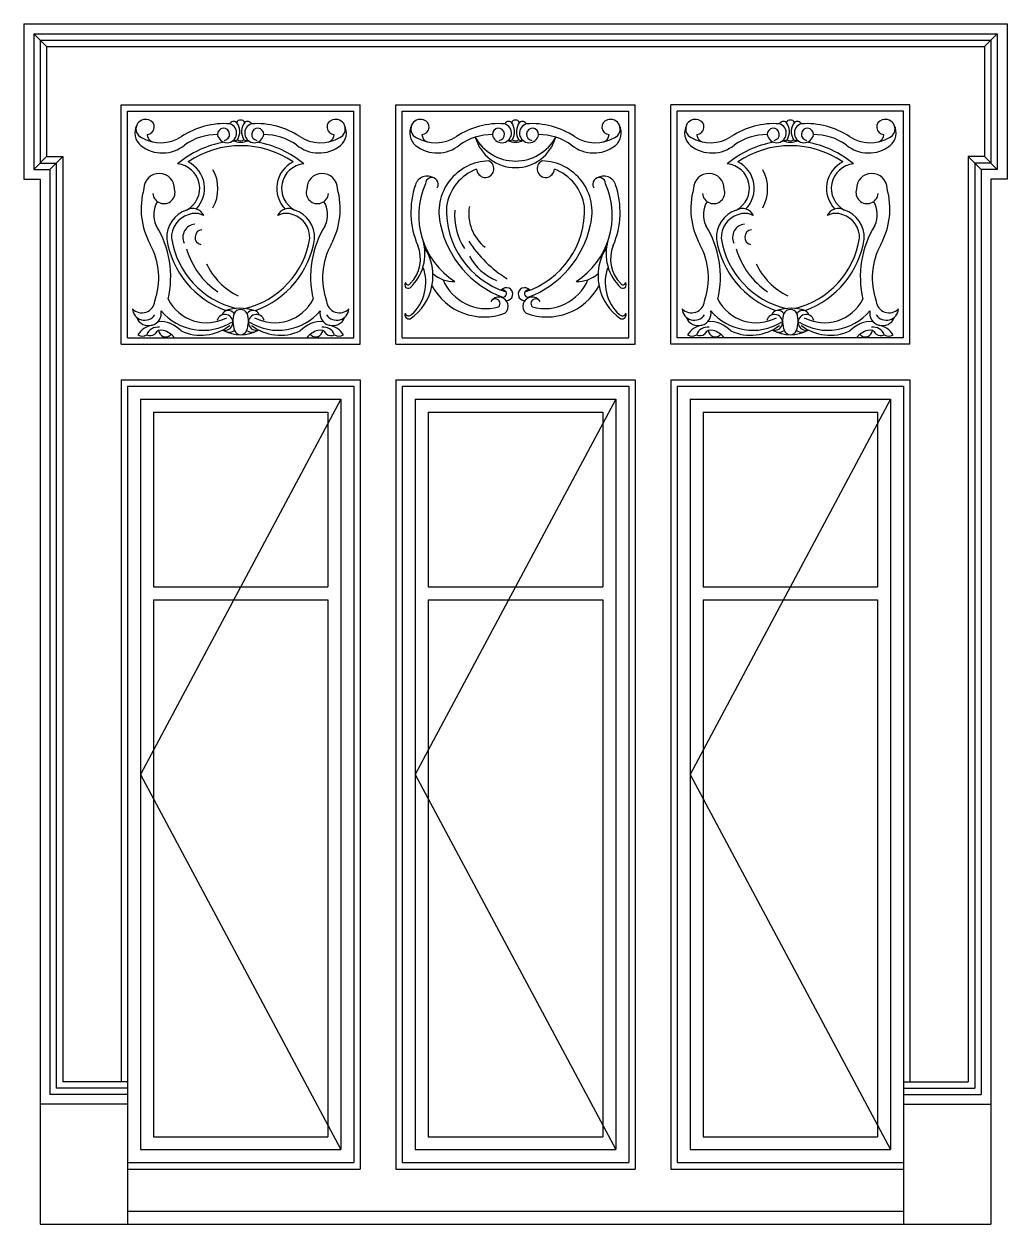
# Model space of a CAD drawing. Header units: metres. Extents: x 5498 to 7930, y 781 to 3749.
import ezdxf

# ---------------------------------------------------------------- set-up
doc = ezdxf.new("R2010")
doc.units = ezdxf.units.M
for name, color, linetype in [('3', 3, 'Continuous'), ('4', 4, 'Continuous'), ('7', 7, 'Continuous')]:
    doc.layers.add(name, color=color, linetype=linetype)

# ---------------------------------------------------------------- blocks, each defined once
blk = doc.blocks.new('4')
at = {"layer": '3'}
for p, q in [((-20, 3680), (20, 3640)), ((2920, 3640), (2960, 3680)), ((0, 3660), (2940, 3660)), ((0, 3660), (0, 3280.12)), ((2940, 3660), (2940, 3280.12)), ((20, 3300.12), (-20, 3260.12)), ((0, 3280.12), (50, 3280.12)), ((70, 3300.12), (30, 3260.12)), ((50, 3280.12), (50, 420)), ((2870, 3300.12), (2910, 3260.12)), ((2890, 3280.12), (2890, 420)), ((2940, 3280.12), (2890, 3280.12)), ((2920, 3300.12), (2960, 3260.12)), ((930, 2550), (310, 1390)), ((1780, 2550), (1160, 1390)), ((2630, 2550), (2010, 1390)), ((310, 1390), (930, 230)), ((1160, 1390), (1780, 230)), ((2010, 1390), (2630, 230)), ((270, 420), (50, 420)), ((2670, 420), (2890, 420)), ((2670, 400), (2910, 400))]:
    blk.add_line(p, q, dxfattribs=at)
for centre, radius, start, end in [((325.82, 3385.51), 29.56, 70.12, 244.59), ((330.12, 3391.22), 22.83, 271.26, 75.41), ((909.88, 3391.22), 22.83, 104.59, 268.74), ((914.18, 3385.51), 29.56, 295.41, 109.88), ((1175.82, 3385.51), 29.56, 70.12, 244.59), ((1180.12, 3391.22), 22.83, 271.26, 75.41), ((1759.88, 3391.22), 22.83, 104.59, 268.74), ((1764.18, 3385.51), 29.56, 295.41, 109.88), ((2025.82, 3385.51), 29.56, 70.12, 244.59), ((2030.12, 3391.22), 22.83, 271.26, 75.41), ((2609.88, 3391.22), 22.83, 104.59, 268.74), ((2614.18, 3385.51), 29.56, 295.41, 109.88), ((345.44, 3373.61), 52.36, 153.6, 228.7), ((569.12, 3165.34), 236.61, 85.86, 123.82), ((567.21, 3368.91), 18.74, 277.33, 183.19), ((577.84, 3372.78), 29.74, 189.52, 73.69), ((598.68, 3394.34), 14.31, 53.77, 150.77), ((571.51, 3377.21), 45.74, 326.95, 38.83), ((620, 3398.1), 15.03, 31.21, 148.79), ((668.49, 3377.21), 45.74, 141.17, 213.05), ((662.16, 3372.78), 29.74, 106.31, 350.48), ((641.32, 3394.34), 14.31, 29.23, 126.23), ((670.88, 3165.34), 236.61, 56.18, 94.14), ((672.79, 3368.91), 18.74, 356.81, 262.67), ((894.56, 3373.61), 52.36, 311.3, 26.4), ((1195.44, 3373.61), 52.36, 153.6, 228.7), ((1419.12, 3165.34), 236.61, 85.86, 123.82), ((1417.21, 3368.91), 18.74, 277.33, 183.19), ((1427.84, 3372.78), 29.74, 189.52, 73.69), ((1448.68, 3394.34), 14.31, 53.77, 150.77), ((1421.51, 3377.21), 45.74, 326.95, 38.83), ((1470, 3398.1), 15.03, 31.21, 148.79), ((1518.49, 3377.21), 45.74, 141.17, 213.05), ((1512.16, 3372.78), 29.74, 106.31, 350.48), ((1491.32, 3394.34), 14.31, 29.23, 126.23), ((1520.88, 3165.34), 236.61, 56.18, 94.14), ((1522.79, 3368.91), 18.74, 356.81, 262.67), ((1744.56, 3373.61), 52.36, 311.3, 26.4), ((2045.44, 3373.61), 52.36, 153.6, 228.7), ((2269.12, 3165.34), 236.61, 85.86, 123.82), ((2267.21, 3368.91), 18.74, 277.33, 183.19), ((2277.84, 3372.78), 29.74, 189.52, 73.69), ((2298.68, 3394.34), 14.31, 53.77, 150.77), ((2271.51, 3377.21), 45.74, 326.95, 38.83), ((2320, 3398.1), 15.03, 31.21, 148.79), ((2368.49, 3377.21), 45.74, 141.17, 213.05), ((2362.16, 3372.78), 29.74, 106.31, 350.48), ((2341.32, 3394.34), 14.31, 29.23, 126.23), ((2370.88, 3165.34), 236.61, 56.18, 94.14), ((2372.79, 3368.91), 18.74, 356.81, 262.67), ((2594.56, 3373.61), 52.36, 311.3, 26.4), ((372.7, 3463.74), 120.66, 240.41, 302.45), ((355.3, 3369.21), 24.7, 181.86, 252.2), ((620, 3045.78), 303.02, 99.72, 130.06), ((546.69, 3195.3), 172.58, 89.4, 125.07), ((620, 3045.78), 303.02, 93.44, 94.97), ((602.08, 3363.06), 13.3, 250.28, 305.73), ((620, 3386.72), 42.55, 238.23, 301.77), ((620, 3365.38), 16.59, 232.25, 307.75), ((637.92, 3363.06), 13.3, 234.27, 289.72), ((620, 3045.78), 303.02, 85.03, 86.56), ((620, 3045.78), 303.02, 49.94, 80.28), ((693.31, 3195.3), 172.58, 54.93, 90.6), ((867.3, 3463.74), 120.66, 237.55, 299.59), ((884.7, 3369.21), 24.7, 287.8, 358.14), ((1222.7, 3463.74), 120.66, 240.41, 302.45), ((1205.3, 3369.21), 24.7, 181.86, 252.2), ((1396.69, 3195.3), 172.58, 89.4, 125.07), ((1470, 3428.2), 141.84, 208.68, 331.32), ((1470, 3395.22), 129.29, 195.75, 344.25), ((1452.08, 3363.06), 13.3, 250.28, 305.73), ((1470, 3386.72), 42.55, 238.23, 301.77), ((1470, 3365.38), 16.59, 232.25, 307.75), ((1487.92, 3363.06), 13.3, 234.27, 289.72), ((1543.31, 3195.3), 172.58, 54.93, 90.6), ((1717.3, 3463.74), 120.66, 237.55, 299.59), ((1734.7, 3369.21), 24.7, 287.8, 358.14), ((2072.7, 3463.74), 120.66, 240.41, 302.45), ((2055.3, 3369.21), 24.7, 181.86, 252.2), ((2320, 3045.78), 303.02, 99.72, 130.06), ((2246.69, 3195.3), 172.58, 89.4, 125.07), ((2320, 3045.78), 303.02, 93.44, 94.97), ((2302.08, 3363.06), 13.3, 250.28, 305.73), ((2320, 3386.72), 42.55, 238.23, 301.77), ((2320, 3365.38), 16.59, 232.25, 307.75), ((2337.92, 3363.06), 13.3, 234.27, 289.72), ((2320, 3045.78), 303.02, 85.03, 86.56), ((2320, 3045.78), 303.02, 49.94, 80.28), ((2393.31, 3195.3), 172.58, 54.93, 90.6), ((2567.3, 3463.74), 120.66, 237.55, 299.59), ((2584.7, 3369.21), 24.7, 287.8, 358.14), ((377.8, 3419.74), 108.56, 231.94, 309.97), ((620, 3045.78), 288.02, 55.68, 124.32), ((862.2, 3419.74), 108.56, 230.03, 308.06), ((1227.8, 3419.74), 108.56, 231.94, 309.97), ((1712.2, 3419.74), 108.56, 230.03, 308.06), ((2077.8, 3419.74), 108.56, 231.94, 309.97), ((2320, 3045.78), 288.02, 55.68, 124.32), ((2562.2, 3419.74), 108.56, 230.03, 308.06), ((417.22, 3201.94), 76.14, 298.05, 84.16), ((417.22, 3201.94), 91.14, 315.28, 63.7), ((822.78, 3201.94), 91.14, 116.3, 224.72), ((822.78, 3201.94), 76.14, 95.84, 241.95), ((1391.26, 3128.73), 158.06, 91.31, 194.64), ((1376.59, 3262.41), 26.72, 182, 65.58), ((1563.41, 3262.41), 26.72, 114.42, 358), ((1548.74, 3128.73), 158.06, 345.36, 88.69), ((2117.22, 3201.94), 76.14, 298.05, 84.16), ((2117.22, 3201.94), 91.14, 315.28, 63.7), ((2522.78, 3201.94), 91.14, 116.3, 224.72), ((2522.78, 3201.94), 76.14, 95.84, 241.95), ((368.11, 3200.5), 47.29, 358.85, 178.76), ((430.08, 3200.73), 119.72, 330.68, 29.32), ((871.89, 3200.5), 47.29, 1.24, 181.15), ((1197.26, 3201.12), 38.56, 58.8, 162.2), ((1211.19, 3215.01), 20.02, 326.33, 178.55), ((1401.21, 3124.9), 145.91, 110.6, 171.69), ((1538.79, 3124.9), 145.91, 8.31, 69.4), ((1728.81, 3215.01), 20.02, 1.45, 213.67), ((1742.74, 3201.12), 38.56, 17.8, 121.2), ((2068.11, 3200.5), 47.29, 358.85, 178.76), ((2130.08, 3200.73), 119.72, 330.68, 29.32), ((2571.89, 3200.5), 47.29, 1.24, 181.15), ((543.1, 3139.09), 230.87, 164.31, 208.67), ((382.66, 3188.98), 34.4, 185.34, 17.91), ((857.34, 3188.98), 34.4, 162.09, 354.66), ((696.9, 3139.09), 230.87, 331.33, 15.69), ((1407.33, 3128.45), 260.84, 161.11, 203.36), ((1413.05, 3117.9), 242.39, 156.25, 237.51), ((1526.95, 3117.9), 242.39, 302.49, 23.75), ((1532.67, 3128.45), 260.84, 336.64, 18.89), ((2243.1, 3139.09), 230.87, 164.31, 208.67), ((2082.66, 3188.98), 34.4, 185.34, 17.91), ((2557.34, 3188.98), 34.4, 162.09, 354.66), ((2396.9, 3139.09), 230.87, 331.33, 15.69), ((431.55, 3120.18), 80.3, 149.34, 204.12), ((808.45, 3120.18), 80.3, 335.88, 30.66), ((2131.55, 3120.18), 80.3, 149.34, 204.12), ((2508.45, 3120.18), 80.3, 335.88, 30.66), ((480.45, 3049.78), 89.27, 107.89, 183.04), ((480.45, 3049.78), 74.27, 107.89, 183.04), ((471.28, 3100.68), 38.64, 26.16, 118.18), ((478.82, 3066.79), 57.71, 61.95, 111.54), ((768.72, 3100.68), 38.64, 61.82, 153.84), ((761.18, 3066.79), 57.71, 68.46, 118.05), ((759.55, 3049.78), 74.27, 356.96, 72.11), ((759.55, 3049.78), 89.27, 356.96, 72.11), ((1522.58, 3134.6), 265.99, 177.55, 252.09), ((1469.56, 3117.48), 187.72, 174.85, 212.81), ((1457.66, 3123.64), 132.22, 170.27, 231.84), ((1417.42, 3134.6), 265.99, 287.91, 2.45), ((2180.45, 3049.78), 89.27, 107.89, 183.04), ((2180.45, 3049.78), 74.27, 107.89, 183.04), ((2171.28, 3100.68), 38.64, 26.16, 118.18), ((2178.82, 3066.79), 57.71, 61.95, 111.54), ((2468.72, 3100.68), 38.64, 61.82, 153.84), ((2461.18, 3066.79), 57.71, 68.46, 118.05), ((2459.55, 3049.78), 74.27, 356.96, 72.11), ((2459.55, 3049.78), 89.27, 356.96, 72.11), ((101.49, 2928.04), 302.18, 346.8, 31.82), ((482.5, 3050.07), 41.27, 95.8, 205.2), ((1138.51, 2928.04), 302.18, 148.18, 193.2), ((1539.01, 3152.84), 307.43, 192.03, 249.32), ((1400.99, 3152.84), 307.43, 290.68, 347.97), ((1801.49, 2928.04), 302.18, 346.8, 31.82), ((2182.5, 3050.07), 41.27, 95.8, 205.2), ((2838.51, 2928.04), 302.18, 148.18, 193.2), ((668.8, 3089.11), 280.97, 189.02, 250.39), ((668.8, 3089.11), 265.97, 189.02, 256.32), ((501.78, 3050.87), 22.91, 94.26, 258.11), ((571.2, 3089.11), 265.97, 283.35, 350.98), ((571.2, 3089.11), 280.97, 289.61, 350.98), ((2368.8, 3089.11), 280.97, 189.02, 250.39), ((2368.8, 3089.11), 265.97, 189.02, 256.65), ((2201.78, 3050.87), 22.91, 94.26, 258.11), ((2271.2, 3089.11), 265.97, 283.68, 350.98), ((2271.2, 3089.11), 280.97, 289.61, 350.98), ((149.28, 2925.14), 217.31, 340.65, 28.35), ((681.09, 3079.92), 237.42, 195.95, 236.42), ((1090.72, 2925.14), 217.31, 151.65, 199.35), ((1054.03, 2931.48), 160.74, 304.05, 33.63), ((1046.45, 2999.76), 143.47, 312.86, 16.48), ((1068.05, 2983.96), 107.94, 315.23, 22.37), ((1638.07, 3238.61), 370.9, 212.54, 238.46), ((1885.97, 2931.48), 160.74, 146.37, 235.95), ((1893.55, 2999.76), 143.47, 163.52, 227.14), ((1871.95, 2983.96), 107.94, 157.63, 224.77), ((1849.28, 2925.14), 217.31, 340.65, 28.35), ((2381.09, 3079.92), 237.42, 195.95, 236.42), ((2790.72, 2925.14), 217.31, 151.65, 199.35), ((707.62, 3061.49), 214.62, 205.59, 243.52), ((1475.45, 3071.86), 168.04, 208.2, 247.45), ((2407.62, 3061.49), 214.62, 205.59, 243.52), ((1058.56, 2910.96), 134.12, 312.31, 20.84), ((1279.77, 3010.98), 97.59, 227.96, 271.82), ((1660.23, 3010.98), 97.59, 268.18, 312.04), ((1881.44, 2910.96), 134.12, 159.16, 227.69), ((1138.37, 2903.66), 10.7, 140.23, 301.94), ((1137.78, 2911.3), 7.67, 185.89, 334.13), ((1373.57, 2988.45), 184.26, 208.56, 290.26), ((1380.05, 2975.03), 144.96, 202.59, 285.1), ((1441.72, 2874.89), 19.94, 268.08, 143.12), ((1498.28, 2874.89), 19.94, 36.88, 271.92), ((1566.43, 2988.45), 184.26, 249.74, 331.44), ((1559.95, 2975.03), 144.96, 254.9, 337.41), ((1802.22, 2911.3), 7.67, 205.87, 354.11), ((1801.63, 2903.66), 10.7, 238.06, 39.77), ((514.51, 2920.02), 133.54, 207.16, 297.88), ((725.49, 2920.02), 133.54, 242.12, 332.84), ((1418.59, 2837.2), 28.63, 311.01, 148.45), ((1407.4, 2845.55), 14.78, 314.81, 153.35), ((1430.57, 2876.57), 11.35, 227.83, 115.02), ((1441.72, 2874.89), 19.94, 199.73, 208.86), ((1521.41, 2837.2), 28.63, 31.55, 228.99), ((1509.43, 2876.57), 11.35, 64.98, 312.17), ((1498.28, 2874.89), 19.94, 331.14, 340.27), ((1532.6, 2845.55), 14.78, 26.65, 225.19), ((2214.51, 2920.02), 133.54, 207.16, 297.88), ((2425.49, 2920.02), 133.54, 242.12, 332.84), ((314.48, 2856.99), 40.02, 223.32, 354.49), ((323.11, 2832.14), 37.83, 183.95, 325.12), ((335.31, 2816.56), 39.35, 201.6, 10.34), ((503.84, 2932.28), 169.29, 219.93, 301.67), ((582.21, 2803.54), 21.07, 32.88, 161.22), ((617.43, 2690.32), 140.84, 72.25, 107.76), ((620, 2804.82), 22.51, 26.81, 153.19), ((657.79, 2803.54), 21.07, 18.78, 147.12), ((736.16, 2932.28), 169.29, 238.33, 320.07), ((904.69, 2816.56), 39.35, 169.66, 338.4), ((925.52, 2856.99), 40.02, 185.51, 316.68), ((916.89, 2832.14), 37.83, 214.88, 356.05), ((2014.48, 2856.99), 40.02, 223.32, 354.49), ((2023.11, 2832.14), 37.83, 183.95, 325.12), ((2035.31, 2816.56), 39.35, 201.6, 10.34), ((2203.84, 2932.28), 169.29, 219.93, 301.67), ((2282.21, 2803.54), 21.07, 32.88, 161.22), ((2322.57, 2690.32), 140.84, 72.24, 107.75), ((2320, 2804.82), 22.51, 26.81, 153.19), ((2357.79, 2803.54), 21.07, 18.78, 147.12), ((2436.16, 2932.28), 169.29, 238.33, 320.07), ((2604.69, 2816.56), 39.35, 169.66, 338.4), ((2625.52, 2856.99), 40.02, 185.51, 316.68), ((2616.89, 2832.14), 37.83, 214.88, 356.05), ((370.55, 2700.89), 88.9, 42.47, 94.28), ((571.2, 2787.34), 24.65, 255.92, 165.74), ((671.93, 2790.78), 75.98, 161.43, 202.04), ((568.07, 2790.78), 75.98, 337.96, 18.57), ((668.8, 2787.34), 24.65, 14.26, 284.08), ((869.45, 2700.89), 88.9, 85.72, 137.53), ((1141.48, 2811.77), 13.7, 163.64, 280.73), ((1139.81, 2820.22), 12.36, 201.81, 316.94), ((1800.19, 2820.22), 12.36, 223.06, 338.19), ((1798.52, 2811.77), 13.7, 259.27, 16.36), ((2070.55, 2700.89), 88.9, 42.47, 94.28), ((2271.2, 2787.34), 24.65, 255.92, 165.74), ((2371.93, 2790.78), 75.98, 161.43, 202.04), ((2268.07, 2790.78), 75.98, 337.96, 18.57), ((2368.8, 2787.34), 24.65, 14.26, 284.08), ((2569.45, 2700.89), 88.9, 85.72, 137.53), ((356.89, 2715.81), 63.83, 99.7, 149.01), ((315.29, 2770.68), 25.61, 239.2, 303.81), ((364.46, 2734.92), 37.8, 82.86, 157.47), ((340.45, 2770.25), 23.54, 242.38, 307.41), ((374.19, 2741.84), 21.74, 70.65, 153.44), ((387.84, 2764.57), 21.96, 186.75, 313.66), ((366.21, 2702.56), 61.69, 37.37, 75.75), ((496.99, 2895.09), 147.34, 245.6, 307.49), ((620, 2862.47), 113.18, 241.04, 298.96), ((584.24, 2790.41), 33.02, 234.8, 301.52), ((620, 2768.95), 19.67, 199.88, 340.12), ((655.76, 2790.41), 33.02, 238.48, 305.2), ((743.01, 2895.09), 147.34, 232.51, 294.4), ((873.79, 2702.56), 61.69, 104.25, 142.63), ((852.16, 2764.57), 21.96, 226.34, 353.25), ((865.81, 2741.84), 21.74, 26.56, 109.35), ((875.54, 2734.92), 37.8, 22.53, 97.14), ((899.55, 2770.25), 23.54, 232.59, 297.62), ((883.11, 2715.81), 63.83, 30.99, 80.3), ((924.71, 2770.68), 25.61, 236.19, 300.8), ((2056.89, 2715.81), 63.83, 99.7, 149.01), ((2015.29, 2770.68), 25.61, 239.2, 303.81), ((2064.46, 2734.92), 37.8, 82.86, 157.47), ((2040.45, 2770.25), 23.54, 242.38, 307.41), ((2074.19, 2741.84), 21.74, 70.65, 153.44), ((2087.84, 2764.57), 21.96, 186.75, 313.66), ((2066.21, 2702.56), 61.69, 37.37, 75.75), ((2196.99, 2895.09), 147.34, 245.6, 307.49), ((2320, 2862.47), 113.18, 241.04, 298.96), ((2284.24, 2790.41), 33.02, 234.8, 301.52), ((2320, 2768.95), 19.67, 199.88, 340.12), ((2355.76, 2790.41), 33.02, 238.48, 305.2), ((2443.01, 2895.09), 147.34, 232.51, 294.4), ((2573.79, 2702.56), 61.69, 104.25, 142.63), ((2552.16, 2764.57), 21.96, 226.34, 353.25), ((2565.81, 2741.84), 21.74, 26.56, 109.35), ((2575.54, 2734.92), 37.8, 22.53, 97.14), ((2599.55, 2770.25), 23.54, 232.59, 297.62), ((2583.11, 2715.81), 63.83, 30.99, 80.3), ((2624.71, 2770.68), 25.61, 236.19, 300.8)]:
    blk.add_arc(centre, radius, start, end, dxfattribs=at)
at = {"layer": '4'}
for p, q in [((-50, 3710), (2990, 3710)), ((-50, 3710), (-50, 3230.12)), ((2990, 3710), (2990, 3230.12)), ((-20, 3680), (2960, 3680)), ((-20, 3680), (-20, 3260.12)), ((2960, 3680), (2960, 3260.12)), ((20, 3640), (2920, 3640)), ((20, 3640), (20, 3300.12)), ((2920, 3640), (2920, 3300.12)), ((250, 3460), (990, 3460)), ((250, 2720), (250, 3460)), ((990, 2720), (990, 3460)), ((1100, 3460), (1840, 3460)), ((1100, 2720), (1100, 3460)), ((1840, 2720), (1840, 3460)), ((2690, 3460), (1950, 3460)), ((1950, 2720), (1950, 3460)), ((2690, 2720), (2690, 3460)), ((20, 3300.12), (70, 3300.12)), ((70, 3300.12), (70, 440)), ((2870, 3300.12), (2870, 440)), ((2920, 3300.12), (2870, 3300.12)), ((-50, 3230.12), (0, 3230.12)), ((-20, 3260.12), (30, 3260.12)), ((0, 3230.12), (0, 0)), ((30, 3260.12), (30, 400)), ((2910, 3260.12), (2910, 400)), ((2960, 3260.12), (2910, 3260.12)), ((2940, 3230.12), (2940, 0)), ((2990, 3230.12), (2940, 3230.12)), ((250, 2720), (990, 2720)), ((1100, 2720), (1840, 2720)), ((2690, 2720), (1950, 2720)), ((250, 2610), (250, 440)), ((250, 2610), (990, 2610)), ((990, 2610), (990, 170)), ((1100, 2610), (1100, 170)), ((1100, 2610), (1840, 2610)), ((1840, 2610), (1840, 170)), ((1950, 2610), (1950, 170)), ((1950, 2610), (2690, 2610)), ((2690, 2610), (2690, 440)), ((270, 2590), (270, 0)), ((270, 2590), (970, 2590)), ((970, 2590), (970, 190)), ((1120, 2590), (1120, 190)), ((1120, 2590), (1820, 2590)), ((1820, 2590), (1820, 190)), ((1970, 2590), (1970, 190)), ((1970, 2590), (2670, 2590)), ((2670, 2590), (2670, 0)), ((270, 440), (70, 440)), ((2670, 440), (2870, 440)), ((270, 400), (30, 400)), ((270, 370), (0, 370)), ((2670, 370), (2940, 370)), ((270, 190), (970, 190)), ((1120, 190), (1820, 190)), ((1970, 190), (2670, 190)), ((270, 170), (990, 170)), ((1100, 170), (1840, 170)), ((1950, 170), (2670, 170)), ((270, 40), (2670, 40)), ((0, 0), (2940, 0))]:
    blk.add_line(p, q, dxfattribs=at)
at = {"layer": '7'}
for p, q in [((270, 2740), (270, 3440)), ((270, 3440), (970, 3440)), ((970, 2740), (970, 3440)), ((1120, 3440), (1820, 3440)), ((1120, 2740), (1120, 3440)), ((1820, 2740), (1820, 3440)), ((2670, 3440), (1970, 3440)), ((1970, 2740), (1970, 3440)), ((2670, 2740), (2670, 3440)), ((270, 2740), (970, 2740)), ((1120, 2740), (1820, 2740)), ((2670, 2740), (1970, 2740)), ((310, 2550), (310, 230)), ((310, 2550), (930, 2550)), ((930, 2550), (930, 230)), ((1160, 2550), (1160, 230)), ((1160, 2550), (1780, 2550)), ((1780, 2550), (1780, 230)), ((2010, 2550), (2010, 230)), ((2010, 2550), (2630, 2550)), ((2630, 2550), (2630, 230)), ((350, 2510), (350, 1970)), ((350, 2510), (890, 2510)), ((890, 2510), (890, 1970)), ((1200, 2510), (1740, 2510)), ((1200, 2510), (1200, 1970)), ((1740, 2510), (1740, 1970)), ((2050, 2510), (2050, 1970)), ((2050, 2510), (2590, 2510)), ((2590, 2510), (2590, 1970)), ((350, 1970), (890, 1970)), ((1200, 1970), (1740, 1970)), ((2050, 1970), (2590, 1970)), ((350, 1930), (350, 270)), ((350, 1930), (890, 1930)), ((890, 1930), (890, 270)), ((1200, 1930), (1200, 270)), ((1200, 1930), (1740, 1930)), ((1740, 1930), (1740, 270)), ((2050, 1930), (2050, 270)), ((2050, 1930), (2590, 1930)), ((2590, 1930), (2590, 270)), ((350, 270), (890, 270)), ((1200, 270), (1740, 270)), ((2050, 270), (2590, 270)), ((310, 230), (930, 230)), ((1160, 230), (1780, 230)), ((2010, 230), (2630, 230))]:
    blk.add_line(p, q, dxfattribs=at)

msp = doc.modelspace()

# ---------------------------------------------------------------- block references
at = {"layer": '3', "xscale": 0.8, "yscale": 0.8, "zscale": 0.8}
msp.add_blockref('4', (5538.46, 781.04), dxfattribs=at)

doc.saveas('drawing.dxf')
